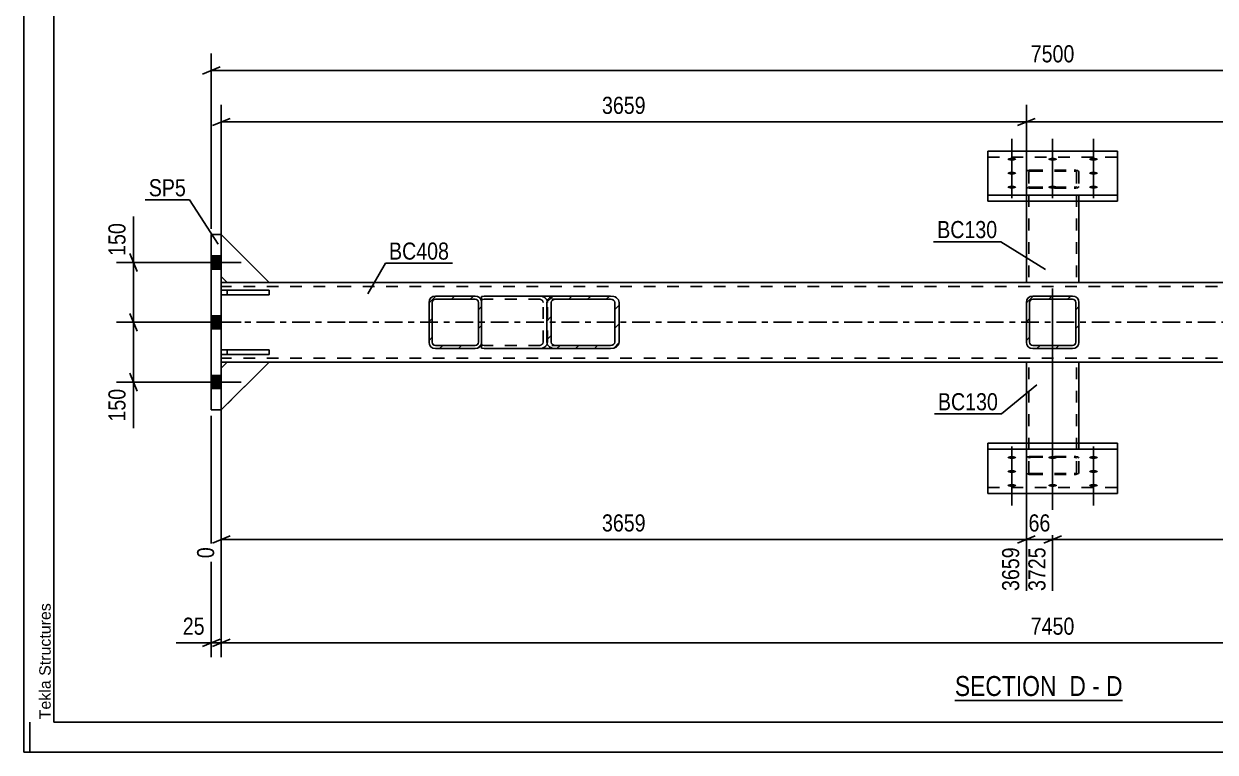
# Model space of a CAD drawing. Header units: millimetres. Extents: x 0 to 841, y 0 to 594.
# Drawn here: x 0 to 199.4, y 0 to 121.9 of the extents above; entities that cross this region are included whole.
import ezdxf

# ---------------------------------------------------------------- set-up
doc = ezdxf.new("R2010")
doc.units = ezdxf.units.MM
doc.linetypes.add('DXK_LINE_DOT2', pattern=[3.9198, 1.9599, -1.9599])
doc.linetypes.add('DXK_LINE_DOT3', pattern=[5.9187, 2.979, -0.9799, 0.9799, -0.9799])
doc.styles.add('Arial', font='arial.ttf', dxfattribs={"height": 0.2})
doc.styles.add('Arial Narrow', font='ARIALN.TTF', dxfattribs={"height": 0.2})

# ---------------------------------------------------------------- blocks, each defined once
blk = doc.blocks.new('Unknown-761543086-1133')
at = {"color": 5, "linetype": 'Continuous'}
for p, q in [((0, 594), (0, 0)), ((5, 589), (5, 5)), ((1, 0), (1, 5)), ((5, 5), (836, 5)), ((0, 0), (841, 0))]:
    blk.add_line(p, q, dxfattribs=at)
at = {"color": 174, "linetype": 'Continuous', "style": 'Arial'}
blk.add_text('Tekla Structures', height=1.9102, rotation=90, dxfattribs=at).set_placement((4.5, 5.5))
blk = doc.blocks.new('Unknown-761543086-12 - 1374')
at = {"color": 6, "linetype": 'Continuous'}
blk.add_line((155.87, 8.65), (183.94, 8.65), dxfattribs=at)
at = {"color": 0, "linetype": 'Continuous'}
for points in [[(173.98, 9.4), (173.98, 12.9), (155.87, 12.9), (155.87, 9.4)], [(177.8, 9.4), (177.8, 12.9), (175.03, 12.9), (175.03, 9.4)], [(180.12, 9.4), (180.12, 12.9), (178.85, 12.9), (178.85, 9.4)], [(183.94, 9.4), (183.94, 12.9), (181.17, 12.9), (181.17, 9.4)]]:
    blk.add_wipeout(points, dxfattribs=at)
at = {"color": 7, "linetype": 'Continuous', "style": 'Arial Narrow'}
for s, p in [('SECTION ', (155.87, 9.4)), ('D', (175.03, 9.4)), ('D', (181.17, 9.4)), ('-', (178.85, 9.4))]:
    blk.add_text(s, height=3.34, dxfattribs=at).set_placement(p)
blk = doc.blocks.new('Part-761543086-1471 - 1374')
at = {"color": 2, "linetype": 'Continuous'}
for p, q in [((34.06, 65.26), (33.06, 64.26)), ((33.06, 57.26), (41.06, 65.26)), ((41.06, 65.26), (34.06, 65.26))]:
    blk.add_line(p, q, dxfattribs=at)
at = {"color": 7, "linetype": 'DXK_LINE_DOT2'}
blk.add_line((33.06, 64.26), (33.06, 57.26), dxfattribs=at)
blk = doc.blocks.new('Part-761543086-1388 - 1374')
at = {"linetype": 'Continuous'}
h = blk.add_hatch(dxfattribs=at)
h.set_pattern_fill('', scale=0.7, style=0, pattern_type=0)
h.set_pattern_definition([(45, (98.7484, 67.611), (-1.57154, 1.57154), [])])
h.paths.add_polyline_path([(98.19, 67.53), (98.75, 67.61), (99.22, 67.84), (99.54, 68.19), (99.65, 68.6), (99.65, 75.26), (99.54, 75.67), (99.22, 76.02), (98.75, 76.25), (98.19, 76.33), (89.04, 76.33), (88.48, 76.25), (88, 76.02), (87.68, 75.67), (87.57, 75.26), (87.57, 68.6), (87.68, 68.19), (88, 67.84), (88.48, 67.61), (89.04, 67.53)])
h.paths.add_polyline_path([(88.76, 68.1), (88.52, 68.22), (88.36, 68.39), (88.3, 68.6), (88.3, 75.26), (88.36, 75.47), (88.52, 75.64), (88.76, 75.76), (89.04, 75.8), (98.19, 75.8), (98.47, 75.76), (98.71, 75.64), (98.86, 75.47), (98.92, 75.26), (98.92, 68.6), (98.86, 68.39), (98.71, 68.22), (98.47, 68.1), (98.19, 68.06), (89.04, 68.06)])
at = {"color": 2, "linetype": 'Continuous'}
for p, q in [((76.63, 76.27), (77.06, 76.33)), ((76.63, 76.27), (76.63, 75.26)), ((89.04, 76.33), (77.06, 76.33)), ((89.04, 76.33), (88.48, 76.25)), ((88.76, 75.76), (89.04, 75.8)), ((89.04, 76.33), (98.19, 76.33)), ((89.04, 75.8), (98.19, 75.8)), ((98.75, 76.25), (98.19, 76.33)), ((98.19, 75.8), (98.47, 75.76)), ((87.68, 75.67), (87.57, 75.26)), ((87.57, 68.6), (87.57, 75.26)), ((88.3, 75.26), (88.36, 75.47)), ((88.3, 68.6), (88.3, 75.26)), ((98.86, 75.47), (98.92, 75.26)), ((98.92, 68.6), (98.92, 75.26)), ((99.65, 75.26), (99.54, 75.67)), ((99.65, 68.6), (99.65, 75.26)), ((76.63, 67.61), (76.63, 68.6)), ((87.57, 68.6), (87.68, 68.19)), ((88.36, 68.39), (88.3, 68.6)), ((89.04, 68.06), (88.76, 68.1)), ((89.04, 68.06), (98.19, 68.06)), ((98.47, 68.1), (98.19, 68.06)), ((98.92, 68.6), (98.86, 68.39)), ((99.54, 68.19), (99.65, 68.6)), ((76.63, 67.59), (76.63, 67.61)), ((77.06, 67.53), (76.63, 67.59)), ((89.04, 67.53), (77.06, 67.53)), ((88.48, 67.61), (89.04, 67.53)), ((89.04, 67.53), (98.19, 67.53)), ((98.19, 67.53), (98.75, 67.61))]:
    blk.add_line(p, q, dxfattribs=at)
at = {"color": 7, "linetype": 'DXK_LINE_DOT2'}
for p, q in [((76.63, 75.68), (76.63, 76.27)), ((77.06, 75.8), (76.77, 75.76)), ((98.19, 75.8), (77.06, 75.8)), ((86.21, 76.33), (86.77, 76.25)), ((86.49, 75.76), (86.21, 75.8)), ((98.19, 76.33), (89.04, 76.33)), ((76.77, 75.76), (76.63, 75.68)), ((76.63, 67.84), (76.63, 75.26)), ((86.94, 75.26), (86.88, 75.47)), ((86.94, 68.6), (86.94, 75.26)), ((87.56, 75.67), (87.67, 75.26)), ((87.67, 68.6), (87.67, 75.26)), ((76.63, 68.18), (76.77, 68.1)), ((76.77, 68.1), (77.06, 68.06)), ((98.19, 68.06), (77.06, 68.06)), ((86.21, 68.06), (86.49, 68.1)), ((86.88, 68.39), (86.94, 68.6)), ((87.67, 68.6), (87.56, 68.19)), ((86.77, 67.61), (86.21, 67.53)), ((98.19, 67.53), (89.04, 67.53))]:
    blk.add_line(p, q, dxfattribs=at)
for centre, radius, start, end in [((86.43, 74.96), 1.34, 32.4105, 75.4453), ((86.32, 75.11), 0.668, 32.4105, 75.4453), ((86.32, 68.75), 0.668, 284.5547, 327.5895), ((86.43, 68.9), 1.34, 284.5547, 327.5895)]:
    blk.add_arc(centre, radius, start, end, dxfattribs=at)
at = {"color": 2, "linetype": 'Continuous'}
for centre, radius, start, end in [((88.81, 74.96), 1.34, 104.5547, 147.5895), ((98.41, 74.96), 1.34, 32.4105, 75.4453), ((88.92, 75.11), 0.668, 104.5547, 147.5895), ((98.3, 75.11), 0.668, 32.4105, 75.4453), ((88.81, 68.9), 1.34, 212.4105, 255.4453), ((88.92, 68.75), 0.668, 212.4105, 255.4453), ((98.3, 68.75), 0.668, 284.5547, 327.5895), ((98.41, 68.9), 1.34, 284.5547, 327.5895)]:
    blk.add_arc(centre, radius, start, end, dxfattribs=at)
blk = doc.blocks.new('Part-761543086-1389 - 1374')
at = {"linetype": 'Continuous'}
h = blk.add_hatch(dxfattribs=at)
h.set_pattern_fill('', scale=0.7, style=0, pattern_type=0)
h.set_pattern_definition([(45, (75.9679, 67.611), (-1.57154, 1.57154), [])])
h.paths.add_polyline_path([(75.56, 67.53), (75.97, 67.61), (76.31, 67.84), (76.55, 68.19), (76.63, 68.6), (76.63, 75.26), (76.55, 75.67), (76.31, 76.02), (75.97, 76.25), (75.56, 76.33), (68.89, 76.33), (68.48, 76.25), (68.14, 76.02), (67.91, 75.67), (67.83, 75.26), (67.83, 68.6), (67.91, 68.19), (68.14, 67.84), (68.48, 67.61), (68.89, 67.53)])
h.paths.add_polyline_path([(68.69, 68.1), (68.52, 68.22), (68.4, 68.39), (68.36, 68.6), (68.36, 75.26), (68.4, 75.47), (68.52, 75.64), (68.69, 75.76), (68.89, 75.8), (75.56, 75.8), (75.76, 75.76), (75.94, 75.64), (76.05, 75.47), (76.09, 75.26), (76.09, 68.6), (76.05, 68.39), (75.94, 68.22), (75.76, 68.1), (75.56, 68.06), (68.89, 68.06)])
at = {"color": 7, "linetype": 'DXK_LINE_DOT2'}
for p, q in [((68.48, 76.25), (68.89, 76.33)), ((68.89, 75.8), (68.69, 75.76)), ((68.89, 76.33), (75.56, 76.33)), ((68.89, 75.8), (75.56, 75.8)), ((75.56, 76.33), (75.97, 76.25)), ((75.76, 75.76), (75.56, 75.8)), ((67.83, 75.26), (67.91, 75.67)), ((67.83, 68.6), (67.83, 75.26)), ((68.4, 75.47), (68.36, 75.26)), ((68.36, 68.6), (68.36, 75.26)), ((76.09, 75.26), (76.05, 75.47)), ((76.09, 68.6), (76.09, 75.26)), ((76.55, 75.67), (76.63, 75.26)), ((76.63, 68.6), (76.63, 75.26)), ((67.91, 68.19), (67.83, 68.6)), ((68.36, 68.6), (68.4, 68.39)), ((68.69, 68.1), (68.89, 68.06)), ((68.89, 68.06), (75.56, 68.06)), ((75.56, 68.06), (75.76, 68.1)), ((76.05, 68.39), (76.09, 68.6)), ((76.63, 68.6), (76.55, 68.19)), ((68.89, 67.53), (68.48, 67.61)), ((68.89, 67.53), (75.56, 67.53)), ((75.97, 67.61), (75.56, 67.53))]:
    blk.add_line(p, q, dxfattribs=at)
at = {"color": 2, "linetype": 'Continuous'}
for p, q in [((68.89, 76.33), (68.48, 76.25)), ((68.69, 75.76), (68.89, 75.8)), ((68.89, 76.33), (75.56, 76.33)), ((68.89, 75.8), (75.56, 75.8)), ((75.97, 76.25), (75.56, 76.33)), ((75.56, 75.8), (75.76, 75.76)), ((67.91, 75.67), (67.83, 75.26)), ((67.83, 68.6), (67.83, 75.26)), ((68.36, 75.26), (68.4, 75.47)), ((68.36, 68.6), (68.36, 75.26)), ((76.05, 75.47), (76.09, 75.26)), ((76.09, 68.6), (76.09, 75.26)), ((76.63, 75.26), (76.55, 75.67)), ((76.63, 68.6), (76.63, 75.26)), ((67.83, 68.6), (67.91, 68.19)), ((68.4, 68.39), (68.36, 68.6)), ((68.89, 68.06), (68.69, 68.1)), ((68.89, 68.06), (75.56, 68.06)), ((75.76, 68.1), (75.56, 68.06)), ((76.09, 68.6), (76.05, 68.39)), ((76.55, 68.19), (76.63, 68.6)), ((68.48, 67.61), (68.89, 67.53)), ((68.89, 67.53), (75.56, 67.53)), ((75.56, 67.53), (75.97, 67.61))]:
    blk.add_line(p, q, dxfattribs=at)
at = {"color": 7, "linetype": 'DXK_LINE_DOT3'}
blk.add_line((72.23, 71.93), (72.23, 71.93), dxfattribs=at)
at = {"color": 7, "linetype": 'DXK_LINE_DOT2'}
for centre, radius, start, end in [((68.89, 75.26), 1.07, 112.5, 157.5), ((75.56, 75.26), 1.07, 22.5, 67.5), ((68.89, 75.26), 0.533, 112.5, 157.5), ((75.56, 75.26), 0.533, 22.5, 67.5), ((68.89, 68.6), 1.07, 202.5, 247.5), ((68.89, 68.6), 0.533, 202.5, 247.5), ((75.56, 68.6), 0.533, 292.5, 337.5), ((75.56, 68.6), 1.07, 292.5, 337.5)]:
    blk.add_arc(centre, radius, start, end, dxfattribs=at)
at = {"color": 2, "linetype": 'Continuous'}
for centre, radius, start, end in [((68.89, 75.26), 1.07, 112.5, 157.5), ((75.56, 75.26), 1.07, 22.5, 67.5), ((68.89, 75.26), 0.533, 112.5, 157.5), ((75.56, 75.26), 0.533, 22.5, 67.5), ((68.89, 68.6), 1.07, 202.5, 247.5), ((68.89, 68.6), 0.533, 202.5, 247.5), ((75.56, 68.6), 0.533, 292.5, 337.5), ((75.56, 68.6), 1.07, 292.5, 337.5)]:
    blk.add_arc(centre, radius, start, end, dxfattribs=at)
blk = doc.blocks.new('Part-761543086-1486 - 1374')
at = {"color": 7, "linetype": 'DXK_LINE_DOT2'}
for p, q in [((41.06, 77.33), (33.06, 77.33)), ((33.06, 77.33), (33.06, 76.53)), ((33.06, 76.53), (41.06, 76.53)), ((34.06, 76.53), (34.06, 77.33)), ((41.06, 76.53), (41.06, 77.33))]:
    blk.add_line(p, q, dxfattribs=at)
blk = doc.blocks.new('Part-761543086-1422 - 1374')
at = {"color": 2, "linetype": 'Continuous'}
for p, q in [((34.06, 78.6), (33.06, 78.6)), ((54.39, 78.6), (41.06, 78.6)), ((289.96, 78.6), (54.49, 78.6)), ((34.06, 65.26), (33.06, 65.26)), ((54.39, 65.26), (41.06, 65.26)), ((289.96, 65.26), (54.49, 65.26))]:
    blk.add_line(p, q, dxfattribs=at)
at = {"color": 7, "linetype": 'DXK_LINE_DOT2'}
for p, q in [((33.06, 65.26), (33.06, 78.6)), ((54.39, 77.93), (33.06, 77.93)), ((41.06, 78.6), (34.06, 78.6)), ((289.96, 77.93), (54.49, 77.93)), ((54.39, 65.93), (33.06, 65.93)), ((289.96, 65.93), (54.49, 65.93)), ((41.06, 65.26), (34.06, 65.26))]:
    blk.add_line(p, q, dxfattribs=at)
at = {"color": 7, "linetype": 'DXK_LINE_DOT3'}
for p, q in [((33.06, 71.93), (54.39, 71.93)), ((54.49, 71.93), (289.96, 71.93))]:
    blk.add_line(p, q, dxfattribs=at)
blk = doc.blocks.new('Part-761543086-1459 - 1374')
at = {"color": 7, "linetype": 'DXK_LINE_DOT2'}
for p, q in [((41.06, 78.6), (33.06, 86.6)), ((33.06, 86.6), (33.06, 79.6)), ((33.06, 79.6), (34.06, 78.6)), ((34.06, 78.6), (41.06, 78.6))]:
    blk.add_line(p, q, dxfattribs=at)
blk = doc.blocks.new('Part-761543086-1395 - 1374')
at = {"linetype": 'Continuous'}
h = blk.add_hatch(dxfattribs=at)
h.set_pattern_fill('', scale=0.7, style=0, pattern_type=0)
h.set_pattern_definition([(45, (175.9743, 67.611), (-1.57154, 1.57154), [])])
h.paths.add_polyline_path([(175.57, 67.53), (175.97, 67.61), (176.32, 67.84), (176.55, 68.19), (176.63, 68.6), (176.63, 75.26), (176.55, 75.67), (176.32, 76.02), (175.97, 76.25), (175.57, 76.33), (168.9, 76.33), (168.49, 76.25), (168.15, 76.02), (167.91, 75.67), (167.83, 75.26), (167.83, 68.6), (167.91, 68.19), (168.15, 67.84), (168.49, 67.61), (168.9, 67.53)])
h.paths.add_polyline_path([(168.7, 68.1), (168.52, 68.22), (168.41, 68.39), (168.37, 68.6), (168.37, 75.26), (168.41, 75.47), (168.52, 75.64), (168.7, 75.76), (168.9, 75.8), (175.57, 75.8), (175.77, 75.76), (175.94, 75.64), (176.06, 75.47), (176.1, 75.26), (176.1, 68.6), (176.06, 68.39), (175.94, 68.22), (175.77, 68.1), (175.57, 68.06), (168.9, 68.06)])
at = {"color": 7, "linetype": 'DXK_LINE_DOT2'}
for p, q in [((168.49, 76.25), (168.9, 76.33)), ((168.9, 75.8), (168.7, 75.76)), ((168.9, 76.33), (175.57, 76.33)), ((168.9, 75.8), (175.57, 75.8)), ((175.57, 76.33), (175.97, 76.25)), ((175.77, 75.76), (175.57, 75.8)), ((167.83, 75.26), (167.91, 75.67)), ((167.83, 68.6), (167.83, 75.26)), ((168.41, 75.47), (168.37, 75.26)), ((168.37, 68.6), (168.37, 75.26)), ((176.1, 75.26), (176.06, 75.47)), ((176.1, 68.6), (176.1, 75.26)), ((176.55, 75.67), (176.63, 75.26)), ((176.63, 68.6), (176.63, 75.26)), ((167.91, 68.19), (167.83, 68.6)), ((168.37, 68.6), (168.41, 68.39)), ((168.7, 68.1), (168.9, 68.06)), ((168.9, 68.06), (175.57, 68.06)), ((175.57, 68.06), (175.77, 68.1)), ((176.06, 68.39), (176.1, 68.6)), ((176.63, 68.6), (176.55, 68.19)), ((168.9, 67.53), (168.49, 67.61)), ((168.9, 67.53), (175.57, 67.53)), ((175.97, 67.61), (175.57, 67.53))]:
    blk.add_line(p, q, dxfattribs=at)
at = {"color": 2, "linetype": 'Continuous'}
for p, q in [((168.9, 76.33), (168.49, 76.25)), ((168.7, 75.76), (168.9, 75.8)), ((168.9, 76.33), (175.57, 76.33)), ((168.9, 75.8), (175.57, 75.8)), ((175.97, 76.25), (175.57, 76.33)), ((175.57, 75.8), (175.77, 75.76)), ((167.91, 75.67), (167.83, 75.26)), ((167.83, 68.6), (167.83, 75.26)), ((168.37, 75.26), (168.41, 75.47)), ((168.37, 68.6), (168.37, 75.26)), ((176.06, 75.47), (176.1, 75.26)), ((176.1, 68.6), (176.1, 75.26)), ((176.63, 75.26), (176.55, 75.67)), ((176.63, 68.6), (176.63, 75.26)), ((167.83, 68.6), (167.91, 68.19)), ((168.41, 68.39), (168.37, 68.6)), ((168.9, 68.06), (168.7, 68.1)), ((168.9, 68.06), (175.57, 68.06)), ((175.77, 68.1), (175.57, 68.06)), ((176.1, 68.6), (176.06, 68.39)), ((176.55, 68.19), (176.63, 68.6)), ((168.49, 67.61), (168.9, 67.53)), ((168.9, 67.53), (175.57, 67.53)), ((175.57, 67.53), (175.97, 67.61))]:
    blk.add_line(p, q, dxfattribs=at)
at = {"color": 7, "linetype": 'DXK_LINE_DOT2'}
for centre, radius, start, end in [((168.9, 75.26), 1.07, 112.5, 157.5), ((175.57, 75.26), 1.07, 22.5, 67.5), ((168.9, 75.26), 0.533, 112.5, 157.5), ((175.57, 75.26), 0.533, 22.5, 67.5), ((168.9, 68.6), 1.07, 202.5, 247.5), ((168.9, 68.6), 0.533, 202.5, 247.5), ((175.57, 68.6), 0.533, 292.5, 337.5), ((175.57, 68.6), 1.07, 292.5, 337.5)]:
    blk.add_arc(centre, radius, start, end, dxfattribs=at)
at = {"color": 2, "linetype": 'Continuous'}
for centre, radius, start, end in [((168.9, 75.26), 1.07, 112.5, 157.5), ((175.57, 75.26), 1.07, 22.5, 67.5), ((168.9, 75.26), 0.533, 112.5, 157.5), ((175.57, 75.26), 0.533, 22.5, 67.5), ((168.9, 68.6), 1.07, 202.5, 247.5), ((168.9, 68.6), 0.533, 202.5, 247.5), ((175.57, 68.6), 0.533, 292.5, 337.5), ((175.57, 68.6), 1.07, 292.5, 337.5)]:
    blk.add_arc(centre, radius, start, end, dxfattribs=at)
blk = doc.blocks.new('Bolt-761543086-1425 - 1374')
at = {"linetype": 'Continuous'}
for points in [[(33.06, 80.83), (33.06, 83.03), (31.39, 83.03), (31.39, 80.83)], [(33.06, 80.83), (33.06, 83.03), (31.39, 83.03), (31.39, 80.83)], [(33.06, 80.83), (33.06, 83.03), (31.39, 83.03), (31.39, 80.83)], [(33.06, 80.83), (33.06, 83.03), (31.39, 83.03), (31.39, 80.83)], [(33.06, 70.83), (33.06, 73.03), (31.39, 73.03), (31.39, 70.83)], [(33.06, 70.83), (33.06, 73.03), (31.39, 73.03), (31.39, 70.83)], [(33.06, 60.83), (33.06, 63.03), (31.39, 63.03), (31.39, 60.83)], [(33.06, 60.83), (33.06, 63.03), (31.39, 63.03), (31.39, 60.83)], [(33.06, 60.83), (33.06, 63.03), (31.39, 63.03), (31.39, 60.83)], [(33.06, 60.83), (33.06, 63.03), (31.39, 63.03), (31.39, 60.83)]]:
    blk.add_hatch(color=1, dxfattribs=at).paths.add_polyline_path(points)
at = {"color": 1, "linetype": 'Continuous'}
for p, q in [((28.46, 81.93), (36.39, 81.93)), ((28.46, 81.93), (36.39, 81.93)), ((28.46, 81.93), (36.39, 81.93)), ((28.46, 81.93), (36.39, 81.93)), ((31.39, 83.03), (33.06, 83.03)), ((31.39, 83.03), (33.06, 83.03)), ((31.39, 83.03), (33.06, 83.03)), ((31.39, 83.03), (33.06, 83.03)), ((31.39, 80.83), (33.06, 80.83)), ((31.39, 80.83), (33.06, 80.83)), ((31.39, 80.83), (33.06, 80.83)), ((31.39, 80.83), (33.06, 80.83)), ((28.46, 71.93), (36.39, 71.93)), ((28.46, 71.93), (36.39, 71.93)), ((31.39, 73.03), (33.06, 73.03)), ((31.39, 73.03), (33.06, 73.03)), ((31.39, 70.83), (33.06, 70.83)), ((31.39, 70.83), (33.06, 70.83)), ((28.46, 61.93), (36.39, 61.93)), ((28.46, 61.93), (36.39, 61.93)), ((28.46, 61.93), (36.39, 61.93)), ((28.46, 61.93), (36.39, 61.93)), ((31.39, 63.03), (33.06, 63.03)), ((31.39, 63.03), (33.06, 63.03)), ((31.39, 63.03), (33.06, 63.03)), ((31.39, 63.03), (33.06, 63.03)), ((31.39, 60.83), (33.06, 60.83)), ((31.39, 60.83), (33.06, 60.83)), ((31.39, 60.83), (33.06, 60.83)), ((31.39, 60.83), (33.06, 60.83))]:
    blk.add_line(p, q, dxfattribs=at)
blk = doc.blocks.new('Bolt-761543086-1428 - 1374')
at = {"linetype": 'Continuous'}
for points in [[(165.4, 49.56), (165.55, 49.55), (165.7, 49.54), (165.83, 49.51), (165.94, 49.48), (166.03, 49.43), (166.1, 49.39), (166.13, 49.34), (166.13, 49.28), (166.1, 49.23), (166.03, 49.18), (165.94, 49.14), (165.83, 49.11), (165.7, 49.08), (165.55, 49.06), (165.4, 49.06), (165.25, 49.06), (165.1, 49.08), (164.97, 49.11), (164.85, 49.14), (164.76, 49.18), (164.7, 49.23), (164.67, 49.28), (164.67, 49.34), (164.7, 49.39), (164.76, 49.43), (164.85, 49.48), (164.97, 49.51), (165.1, 49.54), (165.25, 49.55)], [(172.23, 49.56), (172.39, 49.55), (172.53, 49.54), (172.66, 49.51), (172.78, 49.48), (172.87, 49.43), (172.93, 49.39), (172.96, 49.34), (172.96, 49.28), (172.93, 49.23), (172.87, 49.18), (172.78, 49.14), (172.66, 49.11), (172.53, 49.08), (172.39, 49.06), (172.23, 49.06), (172.08, 49.06), (171.93, 49.08), (171.8, 49.11), (171.69, 49.14), (171.6, 49.18), (171.54, 49.23), (171.5, 49.28), (171.5, 49.34), (171.54, 49.39), (171.6, 49.43), (171.69, 49.48), (171.8, 49.51), (171.93, 49.54), (172.08, 49.55)], [(179.07, 49.56), (179.22, 49.55), (179.36, 49.54), (179.5, 49.51), (179.61, 49.48), (179.7, 49.43), (179.76, 49.39), (179.8, 49.34), (179.8, 49.28), (179.76, 49.23), (179.7, 49.18), (179.61, 49.14), (179.5, 49.11), (179.36, 49.08), (179.22, 49.06), (179.07, 49.06), (178.91, 49.06), (178.77, 49.08), (178.64, 49.11), (178.52, 49.14), (178.43, 49.18), (178.37, 49.23), (178.34, 49.28), (178.34, 49.34), (178.37, 49.39), (178.43, 49.43), (178.52, 49.48), (178.64, 49.51), (178.77, 49.54), (178.91, 49.55)], [(165.4, 47.22), (165.55, 47.22), (165.7, 47.2), (165.83, 47.17), (165.94, 47.14), (166.03, 47.1), (166.1, 47.05), (166.13, 47), (166.13, 46.95), (166.1, 46.89), (166.03, 46.85), (165.94, 46.8), (165.83, 46.77), (165.7, 46.74), (165.55, 46.73), (165.4, 46.72), (165.25, 46.73), (165.1, 46.74), (164.97, 46.77), (164.85, 46.8), (164.76, 46.85), (164.7, 46.89), (164.67, 46.95), (164.67, 47), (164.7, 47.05), (164.76, 47.1), (164.85, 47.14), (164.97, 47.17), (165.1, 47.2), (165.25, 47.22)], [(179.07, 47.22), (179.22, 47.22), (179.36, 47.2), (179.5, 47.17), (179.61, 47.14), (179.7, 47.1), (179.76, 47.05), (179.8, 47), (179.8, 46.95), (179.76, 46.89), (179.7, 46.85), (179.61, 46.8), (179.5, 46.77), (179.36, 46.74), (179.22, 46.73), (179.07, 46.72), (178.91, 46.73), (178.77, 46.74), (178.64, 46.77), (178.52, 46.8), (178.43, 46.85), (178.37, 46.89), (178.34, 46.95), (178.34, 47), (178.37, 47.05), (178.43, 47.1), (178.52, 47.14), (178.64, 47.17), (178.77, 47.2), (178.91, 47.22)], [(165.4, 44.89), (165.55, 44.88), (165.7, 44.86), (165.83, 44.84), (165.94, 44.8), (166.03, 44.76), (166.1, 44.71), (166.13, 44.66), (166.13, 44.61), (166.1, 44.56), (166.03, 44.51), (165.94, 44.47), (165.83, 44.43), (165.7, 44.41), (165.55, 44.39), (165.4, 44.38), (165.25, 44.39), (165.1, 44.41), (164.97, 44.43), (164.85, 44.47), (164.76, 44.51), (164.7, 44.56), (164.67, 44.61), (164.67, 44.66), (164.7, 44.71), (164.76, 44.76), (164.85, 44.8), (164.97, 44.84), (165.1, 44.86), (165.25, 44.88)], [(172.23, 44.89), (172.39, 44.88), (172.53, 44.86), (172.66, 44.84), (172.78, 44.8), (172.87, 44.76), (172.93, 44.71), (172.96, 44.66), (172.96, 44.61), (172.93, 44.56), (172.87, 44.51), (172.78, 44.47), (172.66, 44.43), (172.53, 44.41), (172.39, 44.39), (172.23, 44.38), (172.08, 44.39), (171.93, 44.41), (171.8, 44.43), (171.69, 44.47), (171.6, 44.51), (171.54, 44.56), (171.5, 44.61), (171.5, 44.66), (171.54, 44.71), (171.6, 44.76), (171.69, 44.8), (171.8, 44.84), (171.93, 44.86), (172.08, 44.88)], [(179.07, 44.89), (179.22, 44.88), (179.36, 44.86), (179.5, 44.84), (179.61, 44.8), (179.7, 44.76), (179.76, 44.71), (179.8, 44.66), (179.8, 44.61), (179.76, 44.56), (179.7, 44.51), (179.61, 44.47), (179.5, 44.43), (179.36, 44.41), (179.22, 44.39), (179.07, 44.38), (178.91, 44.39), (178.77, 44.41), (178.64, 44.43), (178.52, 44.47), (178.43, 44.51), (178.37, 44.56), (178.34, 44.61), (178.34, 44.66), (178.37, 44.71), (178.43, 44.76), (178.52, 44.8), (178.64, 44.84), (178.77, 44.86), (178.91, 44.88)]]:
    blk.add_hatch(color=1, dxfattribs=at).paths.add_polyline_path(points)
at = {"color": 1, "linetype": 'Continuous'}
for p, q in [((165.4, 51.13), (165.4, 45.93)), ((172.23, 51.13), (172.23, 45.93)), ((179.07, 51.13), (179.07, 45.93)), ((165.4, 48.79), (165.4, 43.59)), ((179.07, 48.79), (179.07, 43.59)), ((165.4, 46.45), (165.4, 41.25)), ((172.23, 46.45), (172.23, 41.25)), ((179.07, 46.45), (179.07, 41.25))]:
    blk.add_line(p, q, dxfattribs=at)
blk = doc.blocks.new('Bolt-761543086-1429 - 1374')
at = {"linetype": 'Continuous'}
for points in [[(165.4, 98.97), (165.25, 98.98), (165.1, 99), (164.97, 99.02), (164.85, 99.06), (164.76, 99.1), (164.7, 99.15), (164.67, 99.2), (164.67, 99.25), (164.7, 99.3), (164.76, 99.35), (164.85, 99.39), (164.97, 99.43), (165.1, 99.45), (165.25, 99.47), (165.4, 99.48), (165.55, 99.47), (165.7, 99.45), (165.83, 99.43), (165.94, 99.39), (166.03, 99.35), (166.1, 99.3), (166.13, 99.25), (166.13, 99.2), (166.1, 99.15), (166.03, 99.1), (165.94, 99.06), (165.83, 99.02), (165.7, 99), (165.55, 98.98)], [(172.23, 98.97), (172.08, 98.98), (171.93, 99), (171.8, 99.02), (171.69, 99.06), (171.6, 99.1), (171.54, 99.15), (171.5, 99.2), (171.5, 99.25), (171.54, 99.3), (171.6, 99.35), (171.69, 99.39), (171.8, 99.43), (171.93, 99.45), (172.08, 99.47), (172.23, 99.48), (172.39, 99.47), (172.53, 99.45), (172.66, 99.43), (172.78, 99.39), (172.87, 99.35), (172.93, 99.3), (172.96, 99.25), (172.96, 99.2), (172.93, 99.15), (172.87, 99.1), (172.78, 99.06), (172.66, 99.02), (172.53, 99), (172.39, 98.98)], [(179.07, 98.97), (178.91, 98.98), (178.77, 99), (178.64, 99.02), (178.52, 99.06), (178.43, 99.1), (178.37, 99.15), (178.34, 99.2), (178.34, 99.25), (178.37, 99.3), (178.43, 99.35), (178.52, 99.39), (178.64, 99.43), (178.77, 99.45), (178.91, 99.47), (179.07, 99.48), (179.22, 99.47), (179.36, 99.45), (179.5, 99.43), (179.61, 99.39), (179.7, 99.35), (179.76, 99.3), (179.8, 99.25), (179.8, 99.2), (179.76, 99.15), (179.7, 99.1), (179.61, 99.06), (179.5, 99.02), (179.36, 99), (179.22, 98.98)], [(165.4, 96.64), (165.25, 96.64), (165.1, 96.66), (164.97, 96.69), (164.85, 96.72), (164.76, 96.76), (164.7, 96.81), (164.67, 96.86), (164.67, 96.91), (164.7, 96.97), (164.76, 97.01), (164.85, 97.06), (164.97, 97.09), (165.1, 97.12), (165.25, 97.13), (165.4, 97.14), (165.55, 97.13), (165.7, 97.12), (165.83, 97.09), (165.94, 97.06), (166.03, 97.01), (166.1, 96.97), (166.13, 96.91), (166.13, 96.86), (166.1, 96.81), (166.03, 96.76), (165.94, 96.72), (165.83, 96.69), (165.7, 96.66), (165.55, 96.64)], [(179.07, 96.64), (178.91, 96.64), (178.77, 96.66), (178.64, 96.69), (178.52, 96.72), (178.43, 96.76), (178.37, 96.81), (178.34, 96.86), (178.34, 96.91), (178.37, 96.97), (178.43, 97.01), (178.52, 97.06), (178.64, 97.09), (178.77, 97.12), (178.91, 97.13), (179.07, 97.14), (179.22, 97.13), (179.36, 97.12), (179.5, 97.09), (179.61, 97.06), (179.7, 97.01), (179.76, 96.97), (179.8, 96.91), (179.8, 96.86), (179.76, 96.81), (179.7, 96.76), (179.61, 96.72), (179.5, 96.69), (179.36, 96.66), (179.22, 96.64)], [(165.4, 94.3), (165.25, 94.31), (165.1, 94.32), (164.97, 94.35), (164.85, 94.38), (164.76, 94.43), (164.7, 94.47), (164.67, 94.52), (164.67, 94.58), (164.7, 94.63), (164.76, 94.68), (164.85, 94.72), (164.97, 94.75), (165.1, 94.78), (165.25, 94.8), (165.4, 94.8), (165.55, 94.8), (165.7, 94.78), (165.83, 94.75), (165.94, 94.72), (166.03, 94.68), (166.1, 94.63), (166.13, 94.58), (166.13, 94.52), (166.1, 94.47), (166.03, 94.43), (165.94, 94.38), (165.83, 94.35), (165.7, 94.32), (165.55, 94.31)], [(172.23, 94.3), (172.08, 94.31), (171.93, 94.32), (171.8, 94.35), (171.69, 94.38), (171.6, 94.43), (171.54, 94.47), (171.5, 94.52), (171.5, 94.58), (171.54, 94.63), (171.6, 94.68), (171.69, 94.72), (171.8, 94.75), (171.93, 94.78), (172.08, 94.8), (172.23, 94.8), (172.39, 94.8), (172.53, 94.78), (172.66, 94.75), (172.78, 94.72), (172.87, 94.68), (172.93, 94.63), (172.96, 94.58), (172.96, 94.52), (172.93, 94.47), (172.87, 94.43), (172.78, 94.38), (172.66, 94.35), (172.53, 94.32), (172.39, 94.31)], [(179.07, 94.3), (178.91, 94.31), (178.77, 94.32), (178.64, 94.35), (178.52, 94.38), (178.43, 94.43), (178.37, 94.47), (178.34, 94.52), (178.34, 94.58), (178.37, 94.63), (178.43, 94.68), (178.52, 94.72), (178.64, 94.75), (178.77, 94.78), (178.91, 94.8), (179.07, 94.8), (179.22, 94.8), (179.36, 94.78), (179.5, 94.75), (179.61, 94.72), (179.7, 94.68), (179.76, 94.63), (179.8, 94.58), (179.8, 94.52), (179.76, 94.47), (179.7, 94.43), (179.61, 94.38), (179.5, 94.35), (179.36, 94.32), (179.22, 94.31)]]:
    blk.add_hatch(color=1, dxfattribs=at).paths.add_polyline_path(points)
at = {"color": 1, "linetype": 'Continuous'}
for p, q in [((165.4, 97.41), (165.4, 102.61)), ((172.23, 97.41), (172.23, 102.61)), ((179.07, 97.41), (179.07, 102.61)), ((165.4, 95.07), (165.4, 100.27)), ((179.07, 95.07), (179.07, 100.27)), ((165.4, 92.73), (165.4, 97.93)), ((172.23, 92.73), (172.23, 97.93)), ((179.07, 92.73), (179.07, 97.93))]:
    blk.add_line(p, q, dxfattribs=at)
blk = doc.blocks.new('Part-761543086-1438 - 1374')
at = {"color": 2, "linetype": 'Continuous'}
for p, q in [((161.4, 100.59), (183.07, 100.59)), ((161.4, 100.59), (161.4, 92.18)), ((183.07, 100.59), (183.07, 92.18)), ((161.4, 93.18), (183.07, 93.18)), ((161.4, 92.18), (183.07, 92.18))]:
    blk.add_line(p, q, dxfattribs=at)
at = {"color": 7, "linetype": 'DXK_LINE_DOT2'}
blk.add_line((161.4, 99.59), (183.07, 99.59), dxfattribs=at)
blk = doc.blocks.new('Part-761543086-1439 - 1374')
at = {"color": 2, "linetype": 'Continuous'}
for p, q in [((183.07, 51.68), (161.4, 51.68)), ((161.4, 51.68), (161.4, 43.27)), ((161.4, 50.68), (183.07, 50.68)), ((183.07, 43.27), (183.07, 51.68)), ((161.4, 43.27), (183.07, 43.27))]:
    blk.add_line(p, q, dxfattribs=at)
at = {"color": 7, "linetype": 'DXK_LINE_DOT2'}
blk.add_line((161.4, 44.27), (183.07, 44.27), dxfattribs=at)
blk = doc.blocks.new('Part-761543086-1455 - 1374')
at = {"color": 7, "linetype": 'DXK_LINE_DOT2'}
for p, q in [((167.89, 97.22), (167.83, 97.12)), ((167.83, 97.12), (167.83, 92.18)), ((168.07, 97.31), (167.89, 97.22)), ((168.33, 97.37), (168.07, 97.31)), ((168.23, 97.12), (168.26, 97.17)), ((168.23, 97.12), (168.23, 78.6)), ((168.26, 97.17), (168.35, 97.21)), ((168.63, 97.39), (168.33, 97.37)), ((168.35, 97.21), (168.48, 97.24)), ((168.48, 97.24), (168.63, 97.25)), ((168.63, 97.39), (175.83, 97.39)), ((168.63, 97.25), (175.83, 97.25)), ((176.14, 97.37), (175.83, 97.39)), ((175.83, 97.25), (175.99, 97.24)), ((175.99, 97.24), (176.12, 97.21)), ((176.12, 97.21), (176.2, 97.17)), ((176.4, 97.31), (176.14, 97.37)), ((176.2, 97.17), (176.23, 97.12)), ((176.23, 97.12), (176.23, 78.6)), ((176.57, 97.22), (176.4, 97.31)), ((176.63, 97.12), (176.57, 97.22)), ((176.63, 97.12), (176.63, 92.18)), ((167.83, 94.65), (167.89, 94.55)), ((167.89, 94.55), (168.07, 94.46)), ((168.07, 94.46), (168.33, 94.4)), ((168.26, 94.6), (168.23, 94.65)), ((168.35, 94.56), (168.26, 94.6)), ((168.33, 94.4), (168.63, 94.38)), ((168.48, 94.53), (168.35, 94.56)), ((168.63, 94.52), (168.48, 94.53)), ((168.63, 94.52), (175.83, 94.52)), ((168.63, 94.38), (175.83, 94.38)), ((175.99, 94.53), (175.83, 94.52)), ((175.83, 94.38), (176.14, 94.4)), ((176.12, 94.56), (175.99, 94.53)), ((176.2, 94.6), (176.12, 94.56)), ((176.14, 94.4), (176.4, 94.46)), ((176.23, 94.65), (176.2, 94.6)), ((176.4, 94.46), (176.57, 94.55)), ((176.57, 94.55), (176.63, 94.65)), ((176.63, 78.6), (167.83, 78.6))]:
    blk.add_line(p, q, dxfattribs=at)
at = {"color": 2, "linetype": 'Continuous'}
for p, q in [((167.83, 92.18), (167.83, 78.6)), ((176.63, 92.18), (176.63, 78.6))]:
    blk.add_line(p, q, dxfattribs=at)
blk = doc.blocks.new('Part-761543086-1462 - 1374')
at = {"color": 2, "linetype": 'Continuous'}
for p, q in [((33.06, 86.6), (41.06, 78.6)), ((34.06, 78.6), (33.06, 79.6)), ((41.06, 78.6), (34.06, 78.6))]:
    blk.add_line(p, q, dxfattribs=at)
at = {"color": 7, "linetype": 'DXK_LINE_DOT2'}
blk.add_line((33.06, 79.6), (33.06, 86.6), dxfattribs=at)
blk = doc.blocks.new('Part-761543086-1465 - 1374')
at = {"color": 7, "linetype": 'DXK_LINE_DOT2'}
for p, q in [((41.06, 78.6), (33.06, 86.6)), ((33.06, 86.6), (33.06, 79.6)), ((33.06, 79.6), (34.06, 78.6)), ((34.06, 78.6), (41.06, 78.6))]:
    blk.add_line(p, q, dxfattribs=at)
blk = doc.blocks.new('Part-761543086-1468 - 1374')
at = {"color": 7, "linetype": 'DXK_LINE_DOT2'}
for p, q in [((33.06, 64.26), (34.06, 65.26)), ((41.06, 65.26), (33.06, 57.26)), ((33.06, 57.26), (33.06, 64.26)), ((34.06, 65.26), (41.06, 65.26))]:
    blk.add_line(p, q, dxfattribs=at)
blk = doc.blocks.new('Part-761543086-1474 - 1374')
at = {"color": 7, "linetype": 'DXK_LINE_DOT2'}
for p, q in [((33.06, 64.26), (34.06, 65.26)), ((41.06, 65.26), (33.06, 57.26)), ((33.06, 57.26), (33.06, 64.26)), ((34.06, 65.26), (41.06, 65.26))]:
    blk.add_line(p, q, dxfattribs=at)
blk = doc.blocks.new('Part-761543086-1477 - 1374')
at = {"color": 2, "linetype": 'Continuous'}
for p, q in [((33.06, 67.33), (41.06, 67.33)), ((33.06, 66.53), (33.06, 67.33)), ((41.06, 66.53), (33.06, 66.53)), ((41.06, 67.33), (41.06, 66.53))]:
    blk.add_line(p, q, dxfattribs=at)
at = {"color": 7, "linetype": 'DXK_LINE_DOT2'}
blk.add_line((34.06, 66.53), (34.06, 67.33), dxfattribs=at)
blk = doc.blocks.new('Part-761543086-1480 - 1374')
at = {"color": 2, "linetype": 'Continuous'}
for p, q in [((33.06, 77.33), (41.06, 77.33)), ((33.06, 76.53), (33.06, 77.33)), ((41.06, 76.53), (33.06, 76.53)), ((41.06, 77.33), (41.06, 76.53))]:
    blk.add_line(p, q, dxfattribs=at)
at = {"color": 7, "linetype": 'DXK_LINE_DOT2'}
blk.add_line((34.06, 76.53), (34.06, 77.33), dxfattribs=at)
blk = doc.blocks.new('Part-761543086-1483 - 1374')
at = {"color": 7, "linetype": 'DXK_LINE_DOT2'}
for p, q in [((41.06, 67.33), (33.06, 67.33)), ((33.06, 67.33), (33.06, 66.53)), ((33.06, 66.53), (41.06, 66.53)), ((34.06, 66.53), (34.06, 67.33)), ((41.06, 66.53), (41.06, 67.33))]:
    blk.add_line(p, q, dxfattribs=at)
blk = doc.blocks.new('Part-761543086-1512 - 1374')
at = {"color": 2, "linetype": 'Continuous'}
for p, q in [((31.39, 86.6), (31.39, 86.6)), ((31.39, 86.6), (33.06, 86.6)), ((31.39, 57.26), (31.39, 86.6)), ((33.06, 57.26), (33.06, 86.6)), ((31.39, 57.26), (31.39, 57.26)), ((33.06, 57.26), (31.39, 57.26)), ((33.06, 57.26), (33.06, 57.26))]:
    blk.add_line(p, q, dxfattribs=at)
at = {"color": 7, "linetype": 'DXK_LINE_DOT2'}
for p, q in [((31.39, 57.26), (31.39, 86.6)), ((33.06, 57.26), (33.06, 86.6))]:
    blk.add_line(p, q, dxfattribs=at)
blk = doc.blocks.new('Part-761543086-1524 - 1374')
at = {"color": 2, "linetype": 'Continuous'}
for p, q in [((167.83, 51.68), (167.83, 65.26)), ((176.63, 51.68), (176.63, 65.26))]:
    blk.add_line(p, q, dxfattribs=at)
at = {"color": 7, "linetype": 'DXK_LINE_DOT2'}
for p, q in [((176.63, 65.26), (167.83, 65.26)), ((168.23, 46.74), (168.23, 65.26)), ((176.23, 46.74), (176.23, 65.26)), ((167.83, 51.68), (167.83, 46.74)), ((176.63, 46.74), (176.63, 51.68)), ((167.89, 49.31), (167.83, 49.21)), ((167.83, 46.74), (167.83, 49.21)), ((168.07, 49.4), (167.89, 49.31)), ((168.33, 49.46), (168.07, 49.4)), ((168.23, 49.21), (168.26, 49.26)), ((168.26, 49.26), (168.35, 49.3)), ((168.63, 49.48), (168.33, 49.46)), ((168.35, 49.3), (168.48, 49.33)), ((168.48, 49.33), (168.63, 49.34)), ((168.63, 49.48), (175.83, 49.48)), ((168.63, 49.34), (175.83, 49.34)), ((176.14, 49.46), (175.83, 49.48)), ((175.83, 49.34), (175.99, 49.33)), ((175.99, 49.33), (176.12, 49.3)), ((176.12, 49.3), (176.2, 49.26)), ((176.4, 49.4), (176.14, 49.46)), ((176.2, 49.26), (176.23, 49.21)), ((176.57, 49.31), (176.4, 49.4)), ((176.63, 49.21), (176.57, 49.31)), ((167.83, 46.74), (167.89, 46.64)), ((167.89, 46.64), (168.07, 46.55)), ((168.07, 46.55), (168.33, 46.49)), ((168.26, 46.69), (168.23, 46.74)), ((168.35, 46.65), (168.26, 46.69)), ((168.33, 46.49), (168.63, 46.47)), ((168.48, 46.62), (168.35, 46.65)), ((168.63, 46.61), (168.48, 46.62)), ((168.63, 46.61), (175.83, 46.61)), ((168.63, 46.47), (175.83, 46.47)), ((175.99, 46.62), (175.83, 46.61)), ((175.83, 46.47), (176.14, 46.49)), ((176.12, 46.65), (175.99, 46.62)), ((176.2, 46.69), (176.12, 46.65)), ((176.14, 46.49), (176.4, 46.55)), ((176.23, 46.74), (176.2, 46.69)), ((176.4, 46.55), (176.57, 46.64)), ((176.57, 46.64), (176.63, 46.74))]:
    blk.add_line(p, q, dxfattribs=at)
blk = doc.blocks.new('StraightDimension-761543086-1544 - 1374')
at = {"color": 7, "linetype": 'Continuous'}
for p, q in [((30.39, 81.93), (15.52, 81.93)), ((17.77, 83.43), (18.97, 80.43)), ((18.37, 71.93), (18.37, 81.93)), ((30.39, 71.93), (15.52, 71.93)), ((18.97, 70.43), (17.77, 73.43))]:
    blk.add_line(p, q, dxfattribs=at)
at = {"color": 0}
blk.add_wipeout([(17.62, 89.14), (13.42, 89.14), (13.42, 82.45), (17.62, 82.45)], dxfattribs=at)
at = {"color": 7, "linetype": 'Continuous'}
blk.add_line((18.37, 81.93), (18.37, 89.66), dxfattribs=at)
blk.add_line((18.37, 81.93), (18.37, 89.66), dxfattribs=at)
at = {"color": 3, "style": 'Arial Narrow'}
blk.add_text('150', height=2.863, rotation=90.0002, dxfattribs=at).set_placement((17.02, 83.05))
blk = doc.blocks.new('StraightDimension-761543086-1555 - 1374')
at = {"color": 7, "linetype": 'Continuous'}
for p, q in [((30.39, 71.93), (15.52, 71.93)), ((17.77, 73.43), (18.97, 70.43)), ((18.37, 61.93), (18.37, 71.93)), ((30.39, 61.93), (15.52, 61.93)), ((18.97, 60.43), (17.77, 63.43))]:
    blk.add_line(p, q, dxfattribs=at)
at = {"color": 0}
blk.add_wipeout([(17.62, 61.4), (13.42, 61.4), (13.42, 54.72), (17.62, 54.72)], dxfattribs=at)
at = {"color": 7, "linetype": 'Continuous'}
blk.add_line((18.37, 61.93), (18.37, 54.2), dxfattribs=at)
blk.add_line((18.37, 61.93), (18.37, 54.2), dxfattribs=at)
at = {"color": 3, "style": 'Arial Narrow'}
blk.add_text('150', height=2.863, rotation=90.0002, dxfattribs=at).set_placement((17.02, 55.32))
blk = doc.blocks.new('StraightDimension-761543086-1609 - 1374')
at = {"color": 7, "linetype": 'Continuous'}
for p, q in [((33.06, 79.6), (33.06, 108.31)), ((167.83, 90.1), (167.83, 108.31)), ((34.56, 106.06), (31.56, 104.86)), ((166.33, 104.86), (169.33, 106.06)), ((33.06, 105.46), (167.83, 105.46))]:
    blk.add_line(p, q, dxfattribs=at)
at = {"color": 0}
blk.add_wipeout([(104.7, 106.21), (104.7, 110.41), (96.19, 110.41), (96.19, 106.21)], dxfattribs=at)
at = {"color": 3, "style": 'Arial Narrow'}
blk.add_text('3659', height=2.863, dxfattribs=at).set_placement((96.79, 106.81))
blk = doc.blocks.new('StraightDimension-761543086-1528 - 1374')
at = {"color": 7, "linetype": 'Continuous'}
for p, q in [((31.39, 87.6), (31.39, 116.93)), ((32.89, 114.68), (29.89, 113.48)), ((31.39, 114.08), (313.06, 114.08))]:
    blk.add_line(p, q, dxfattribs=at)
at = {"color": 0}
blk.add_wipeout([(176.48, 114.83), (176.48, 119.03), (167.97, 119.03), (167.97, 114.83)], dxfattribs=at)
at = {"color": 3, "style": 'Arial Narrow'}
blk.add_text('7500', height=2.863, dxfattribs=at).set_placement((168.57, 115.43))
blk = doc.blocks.new('StraightDimension-761543086-1599 - 1374')
at = {"color": 7, "linetype": 'Continuous'}
for p, q in [((167.83, 90.1), (167.83, 108.31)), ((311.39, 79.6), (311.39, 108.31)), ((169.33, 106.06), (166.33, 104.86)), ((309.89, 104.86), (312.89, 106.06)), ((167.83, 105.46), (311.39, 105.46))]:
    blk.add_line(p, q, dxfattribs=at)
at = {"color": 0}
blk.add_wipeout([(243.87, 106.21), (243.87, 110.41), (235.36, 110.41), (235.36, 106.21)], dxfattribs=at)
at = {"color": 3, "style": 'Arial Narrow'}
blk.add_text('3791', height=2.863, dxfattribs=at).set_placement((235.96, 106.81))
blk = doc.blocks.new('StraightDimension-761543086-1620 - 1374')
at = {"color": 7, "linetype": 'Continuous'}
for p, q in [((31.39, 56.26), (31.39, 15.9)), ((33.06, 56.26), (33.06, 15.9)), ((29.89, 17.7), (32.89, 18.9)), ((31.39, 18.3), (33.06, 18.3)), ((34.56, 18.9), (31.56, 17.7))]:
    blk.add_line(p, q, dxfattribs=at)
at = {"color": 0}
blk.add_wipeout([(30.87, 19.05), (30.87, 23.25), (26.01, 23.25), (26.01, 19.05)], dxfattribs=at)
at = {"color": 7, "linetype": 'Continuous'}
blk.add_line((31.39, 18.3), (25.49, 18.3), dxfattribs=at)
blk.add_line((31.39, 18.3), (25.49, 18.3), dxfattribs=at)
at = {"color": 3, "style": 'Arial Narrow'}
blk.add_text('25', height=2.863, dxfattribs=at).set_placement((26.61, 19.65))
blk = doc.blocks.new('StraightDimension-761543086-1660 - 1374')
at = {"color": 7, "linetype": 'Continuous'}
for p, q in [((33.06, 56.26), (33.06, 15.9)), ((34.56, 18.9), (31.56, 17.7)), ((33.06, 18.3), (311.39, 18.3))]:
    blk.add_line(p, q, dxfattribs=at)
at = {"color": 0}
blk.add_wipeout([(176.48, 19.05), (176.48, 23.25), (167.97, 23.25), (167.97, 19.05)], dxfattribs=at)
at = {"color": 3, "style": 'Arial Narrow'}
blk.add_text('7450', height=2.863, dxfattribs=at).set_placement((168.57, 19.65))
blk = doc.blocks.new('StraightDimension-761543086-10996 - 1374')
at = {"color": 7, "linetype": 'Continuous'}
for p, q in [((172.23, 77.6), (172.23, 26.97)), ((311.39, 64.26), (311.39, 26.97)), ((173.73, 36.18), (170.73, 34.98)), ((309.89, 34.98), (312.89, 36.18)), ((172.23, 35.58), (311.39, 35.58))]:
    blk.add_line(p, q, dxfattribs=at)
at = {"color": 0}
blk.add_wipeout([(246.07, 36.33), (246.07, 40.53), (237.56, 40.53), (237.56, 36.33)], dxfattribs=at)
at = {"color": 0, "linetype": 'Continuous'}
blk.add_wipeout([(310.79, 34.88), (306.59, 34.88), (306.59, 26.37), (310.79, 26.37)], dxfattribs=at)
at = {"color": 3, "style": 'Arial Narrow'}
blk.add_text('3725', height=2.863, dxfattribs=at).set_placement((238.16, 36.93))
at = {"color": 3, "linetype": 'Continuous', "style": 'Arial Narrow'}
blk.add_text('7450', height=2.863, rotation=90.0002, dxfattribs=at).set_placement((310.19, 26.97))
blk = doc.blocks.new('StraightDimension-761543086-10997 - 1374')
at = {"color": 7, "linetype": 'Continuous'}
for p, q in [((172.23, 77.6), (172.23, 26.97)), ((167.83, 60.91), (167.83, 26.97)), ((166.33, 34.98), (169.33, 36.18)), ((173.73, 36.18), (170.73, 34.98)), ((167.83, 35.58), (172.23, 35.58))]:
    blk.add_line(p, q, dxfattribs=at)
at = {"color": 0}
blk.add_wipeout([(172.46, 36.33), (172.46, 40.53), (167.6, 40.53), (167.6, 36.33)], dxfattribs=at)
at = {"color": 0, "linetype": 'Continuous'}
blk.add_wipeout([(171.63, 34.88), (167.43, 34.88), (167.43, 26.37), (171.63, 26.37)], dxfattribs=at)
at = {"color": 3, "style": 'Arial Narrow'}
blk.add_text('66', height=2.863, dxfattribs=at).set_placement((168.2, 36.93))
at = {"color": 3, "linetype": 'Continuous', "style": 'Arial Narrow'}
blk.add_text('3725', height=2.863, rotation=90.0002, dxfattribs=at).set_placement((171.03, 26.97))
blk = doc.blocks.new('StraightDimension-761543086-10998 - 1374')
at = {"color": 7, "linetype": 'Continuous'}
for p, q in [((33.06, 64.26), (33.06, 32.46)), ((167.83, 60.91), (167.83, 26.97)), ((34.56, 36.18), (31.56, 34.98)), ((166.33, 34.98), (169.33, 36.18)), ((33.06, 35.58), (167.83, 35.58))]:
    blk.add_line(p, q, dxfattribs=at)
at = {"color": 0}
blk.add_wipeout([(104.7, 36.33), (104.7, 40.53), (96.19, 40.53), (96.19, 36.33)], dxfattribs=at)
at = {"color": 0, "linetype": 'Continuous'}
for points in [[(32.46, 34.88), (28.26, 34.88), (28.26, 31.86), (32.46, 31.86)], [(167.23, 34.88), (163.03, 34.88), (163.03, 26.37), (167.23, 26.37)]]:
    blk.add_wipeout(points, dxfattribs=at)
at = {"color": 3, "style": 'Arial Narrow'}
blk.add_text('3659', height=2.863, dxfattribs=at).set_placement((96.79, 36.93))
at = {"color": 3, "linetype": 'Continuous', "style": 'Arial Narrow'}
for s, height, p in [('0', 2.86, (31.86, 32.46)), ('3659', 2.863, (166.63, 26.97))]:
    blk.add_text(s, height=height, rotation=90.0002, dxfattribs=at).set_placement(p)
blk = doc.blocks.new('Mark-761543086-1417 - 1374')
at = {"color": 0}
blk.add_wipeout([(71.19, 82.42), (71.19, 85.42), (61.14, 85.42), (61.14, 82.42)], dxfattribs=at)
blk.add_wipeout([(71.19, 82.42), (71.19, 85.42), (61.14, 85.42), (61.14, 82.42)], dxfattribs=at)
at = {"color": 30, "linetype": 'Continuous'}
for p, q in [((57.58, 76.69), (60.54, 81.82)), ((60.54, 81.82), (71.79, 81.82))]:
    blk.add_line(p, q, dxfattribs=at)
at = {"color": 3, "style": 'Arial Narrow'}
blk.add_text('BC408', height=2.863, dxfattribs=at).set_placement((61.14, 82.42))
blk = doc.blocks.new('Mark-761543086-1451 - 1374')
at = {"color": 0}
blk.add_wipeout([(162.96, 86.02), (162.96, 89.02), (152.91, 89.02), (152.91, 86.02)], dxfattribs=at)
blk.add_wipeout([(162.96, 86.02), (162.96, 89.02), (152.91, 89.02), (152.91, 86.02)], dxfattribs=at)
at = {"color": 30, "linetype": 'Continuous'}
for p in [(152.31, 85.42), (171.02, 80.78)]:
    blk.add_line(p, (163.56, 85.42), dxfattribs=at)
at = {"color": 3, "style": 'Arial Narrow'}
blk.add_text('BC130', height=2.863, dxfattribs=at).set_placement((152.91, 86.02))
blk = doc.blocks.new('Mark-761543086-1508 - 1374')
at = {"color": 0}
blk.add_wipeout([(27.14, 93.02), (27.14, 96.02), (20.92, 96.02), (20.92, 93.02)], dxfattribs=at)
blk.add_wipeout([(27.14, 93.02), (27.14, 96.02), (20.92, 96.02), (20.92, 93.02)], dxfattribs=at)
at = {"color": 30, "linetype": 'Continuous'}
for p in [(20.32, 92.42), (32.56, 85.02)]:
    blk.add_line(p, (27.74, 92.42), dxfattribs=at)
at = {"color": 3, "style": 'Arial Narrow'}
blk.add_text('SP5', height=2.863, dxfattribs=at).set_placement((20.92, 93.02))
blk = doc.blocks.new('Mark-761543086-1520 - 1374')
at = {"color": 0}
blk.add_wipeout([(163.08, 57.21), (163.08, 60.21), (153.03, 60.21), (153.03, 57.21)], dxfattribs=at)
blk.add_wipeout([(163.08, 57.21), (163.08, 60.21), (153.03, 60.21), (153.03, 57.21)], dxfattribs=at)
at = {"color": 30, "linetype": 'Continuous'}
for p in [(169.61, 61.48), (152.43, 56.61)]:
    blk.add_line(p, (163.68, 56.61), dxfattribs=at)
at = {"color": 3, "style": 'Arial Narrow'}
blk.add_text('BC130', height=2.863, dxfattribs=at).set_placement((153.03, 57.21))

msp = doc.modelspace()

# ---------------------------------------------------------------- block references
for name in ['Unknown-761543086-1133', 'Bolt-761543086-1429 - 1374', 'Part-761543086-1438 - 1374', 'Part-761543086-1455 - 1374', 'Part-761543086-1512 - 1374', 'Part-761543086-1459 - 1374', 'Part-761543086-1462 - 1374', 'Part-761543086-1465 - 1374', 'Bolt-761543086-1425 - 1374', 'Part-761543086-1422 - 1374', 'Part-761543086-1486 - 1374', 'Part-761543086-1480 - 1374', 'Part-761543086-1389 - 1374', 'Part-761543086-1388 - 1374', 'Part-761543086-1395 - 1374', 'Part-761543086-1477 - 1374', 'Part-761543086-1483 - 1374', 'Part-761543086-1471 - 1374', 'Part-761543086-1468 - 1374', 'Part-761543086-1474 - 1374', 'Part-761543086-1524 - 1374', 'Part-761543086-1439 - 1374', 'Bolt-761543086-1428 - 1374']:
    msp.add_blockref(name, (0, 0))

# ---------------------------------------------------------------- next in the draw order: block references
for name in ['StraightDimension-761543086-1609 - 1374', 'StraightDimension-761543086-1544 - 1374', 'Unknown-761543086-12 - 1374']:
    msp.add_blockref(name, (0, 0))

# ---------------------------------------------------------------- next in the draw order: block references
for name in ['StraightDimension-761543086-1528 - 1374', 'Mark-761543086-1417 - 1374', 'StraightDimension-761543086-1555 - 1374']:
    msp.add_blockref(name, (0, 0))

# ---------------------------------------------------------------- next in the draw order: block references
for name in ['StraightDimension-761543086-1599 - 1374', 'Mark-761543086-1508 - 1374', 'StraightDimension-761543086-1620 - 1374']:
    msp.add_blockref(name, (0, 0))

# ---------------------------------------------------------------- next in the draw order: block references
for name in ['Mark-761543086-1451 - 1374', 'StraightDimension-761543086-1660 - 1374']:
    msp.add_blockref(name, (0, 0))

# ---------------------------------------------------------------- next in the draw order: block references
msp.add_blockref('StraightDimension-761543086-10996 - 1374', (0, 0))

# ---------------------------------------------------------------- next in the draw order: block references
msp.add_blockref('StraightDimension-761543086-10997 - 1374', (0, 0))

# ---------------------------------------------------------------- next in the draw order: block references
msp.add_blockref('StraightDimension-761543086-10998 - 1374', (0, 0))

# ---------------------------------------------------------------- next in the draw order: block references
msp.add_blockref('Mark-761543086-1520 - 1374', (0, 0))

doc.saveas('drawing.dxf')
